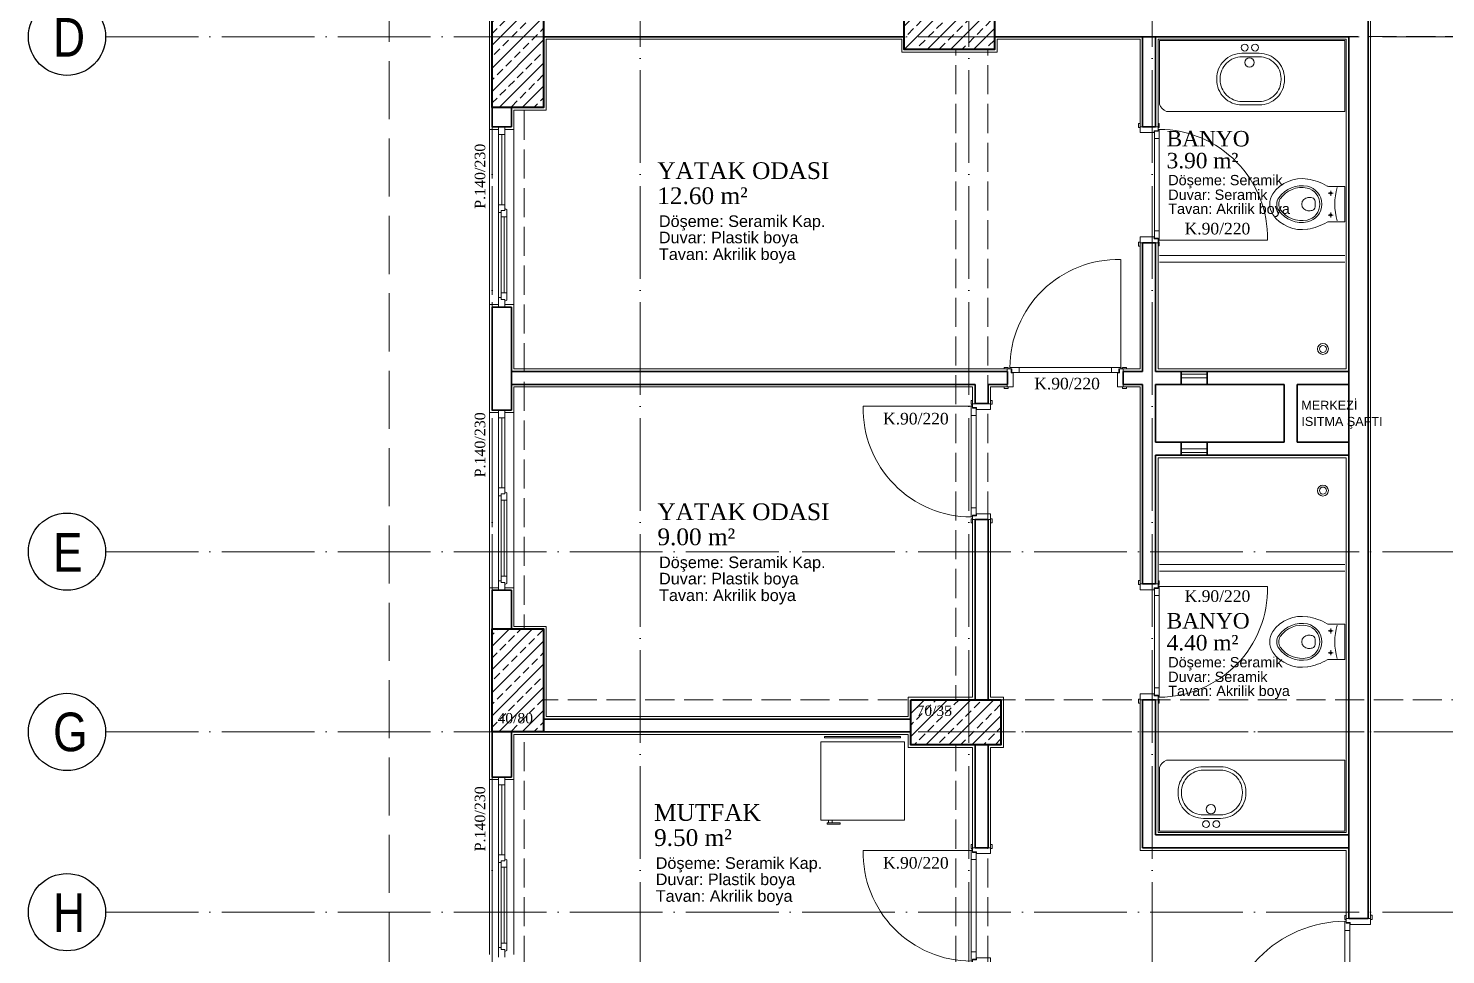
# Model space of a CAD drawing. Header units: millimetres. Extents: x 11587 to 81192, y -36083 to -25300.
# Drawn here: x 42566 to 43666, y -34493 to -33774 of the extents above; entities that cross this region are included whole.
import ezdxf

# ---------------------------------------------------------------- set-up
doc = ezdxf.new("R2010")
doc.units = ezdxf.units.MM
doc.linetypes.add('AKS', pattern=[30, 24, -3, 0, -3])
doc.linetypes.add('IZDUSUM1', pattern=[20, 7.5, -5, 7.5, 0])
for name, color, linetype, lineweight in [('rtm-aks balon', 20, 'Continuous', 25), ('rtm-aks balon yazı', 7, 'Continuous', 20), ('rtm-aks yeni', 7, 'AKS', 20), ('rtm-cam', 141, 'Continuous', 9), ('rtm-duv tugla', 22, 'Continuous', 35), ('rtm-izdusum-üst ince', 8, 'IZDUSUM1', 5), ('rtm-kapı-ahsap', 35, 'Continuous', 13), ('rtm-mhl-yazı-adı', 150, 'Continuous', 30), ('rtm-mhl-yazı-m2', 7, 'Continuous', 20), ('rtm-mhl-yazı-malzeme', 253, 'Continuous', 13), ('rtm-pen-ahsap', 35, 'Continuous', 13), ('rtm-plan katmanı-05', 205, 'Continuous', 20), ('rtm-plan katmanı-07', 135, 'Continuous', 9), ('rtm-sıva', 252, 'Continuous', 15), ('rtm-tarama-betonarme', 51, 'Continuous', 15), ('rtm-tas_betonarme', 50, 'Continuous', 40), ('rtm-tefris vitrifiye', 9, 'Continuous', 9)]:
    doc.layers.add(name, color=color, linetype=linetype, lineweight=lineweight)
doc.styles.add('AKSYAZI', font='ARIALN.TTF')
doc.styles.add('ARIAL', font='times.ttf')
doc.styles.get("Standard").update_dxf_attribs({"font": 'arial.ttf'})
doc.styles.add('VAZ-OLCU', font='times.ttf', dxfattribs={"height": 60})
pattern_1 = [(45, (21096.76, 20249.116), (-8.980256, 8.980256), []), (45, (21105.74, 20249.116), (-8.980256, 8.980256), [6.35, -3.175])]

# ---------------------------------------------------------------- blocks, each defined once
blk = doc.blocks.new('KİRİŞA')
at = {"layer": 'rtm-izdusum-üst ince', "ltscale": 1.5}
for points in [[(21869.4, -54029.2), (22149.4, -54029.2)], [(22219.4, -54029.2), (22629.4, -54029.2)], [(22189.4, -54544.2), (22189.4, -54039.2)], [(22214.4, -54544.2), (22214.4, -54039.2)], [(21829.4, -54489.2), (21829.4, -54084.2)], [(21854.4, -54489.2), (21854.4, -54084.2)], [(21869.4, -54544.2), (22154.4, -54544.2)], [(22224.4, -54544.2), (22629.4, -54544.2)], [(21829.4, -54829.2), (21829.4, -54569.2)], [(21854.4, -54829.2), (21854.4, -54569.2)], [(21869.4, -54569.2), (22154.4, -54569.2)], [(22224.4, -54569.2), (22629.4, -54569.2)], [(22189.4, -54829.2), (22189.4, -54579.2)], [(22214.4, -54829.2), (22214.4, -54579.2)]]:
    blk.add_lwpolyline(points, dxfattribs=at)
blk = doc.blocks.new('rty')
at = {"layer": 'rtm-kapı-ahsap'}
for p, q in [((-58244.9, -62700.3), (-58243.8, -62700.3)), ((-58244.9, -62703.4), (-58244.9, -62700.3)), ((-58243.8, -62700.3), (-58243.8, -62703.4)), ((-58243.8, -62707.4), (-58243.8, -62702.9)), ((-58229.8, -62702.9), (-58243.8, -62702.9)), ((-58229.8, -62700.4), (-58229.8, -62703.4)), ((-58228.8, -62700.4), (-58229.8, -62700.4)), ((-58229.8, -62702.9), (-58229.8, -62705.9)), ((-58228.8, -62703.4), (-58228.8, -62700.4)), ((-58243.8, -62703.4), (-58244.9, -62703.4)), ((-58232.8, -62707.4), (-58243.8, -62707.4)), ((-58232.8, -62705.9), (-58232.8, -62707.4)), ((-58229.8, -62705.9), (-58232.8, -62705.9)), ((-58232.6, -62706.4), (-58232.6, -62789.4)), ((-58232.6, -62706.4), (-58229.7, -62706.4)), ((-58228.8, -62712), (-58232.6, -62712)), ((-58229.8, -62703.4), (-58228.8, -62703.4)), ((-58229.8, -62704.9), (-58228.8, -62704.9)), ((-58229.7, -62706.4), (-58229.7, -62704.9)), ((-58228.8, -62790.9), (-58228.8, -62704.9)), ((-58144.8, -62704.9), (-58228.8, -62704.9)), ((-58243.8, -62788.4), (-58243.8, -62792.9)), ((-58232.8, -62788.4), (-58243.8, -62788.4)), ((-58232.8, -62789.9), (-58232.8, -62788.4)), ((-58229.8, -62789.9), (-58232.8, -62789.9)), ((-58228.8, -62783.7), (-58232.6, -62783.7)), ((-58232.6, -62789.4), (-58229.7, -62789.4)), ((-58229.8, -62792.9), (-58229.8, -62789.9)), ((-58229.8, -62790.9), (-58228.8, -62790.9)), ((-58229.7, -62789.4), (-58229.7, -62790.9)), ((-58243.8, -62792.3), (-58244.9, -62792.3)), ((-58244.9, -62792.3), (-58244.9, -62795.4)), ((-58244.9, -62795.4), (-58243.8, -62795.4)), ((-58243.8, -62795.4), (-58243.8, -62792.3)), ((-58229.8, -62792.9), (-58243.8, -62792.9)), ((-58229.8, -62795.4), (-58229.8, -62792.3)), ((-58229.8, -62792.3), (-58228.8, -62792.3)), ((-58228.8, -62795.4), (-58229.8, -62795.4)), ((-58228.8, -62792.3), (-58228.8, -62795.4))]:
    blk.add_line(p, q, dxfattribs=at)
at = {"layer": 'rtm-kapı-ahsap', "const_width": 0.392}
blk.add_lwpolyline([(-58229.2, -62703.9, 1), (-58229.2, -62704.5, 1)], format="xyb", close=True, dxfattribs=at)
at = {"layer": 'rtm-kapı-ahsap'}
blk.add_arc((-58229.1, -62706.6), 84.3, 270.2011, 1.1472, dxfattribs=at)
blk = doc.blocks.new('K-100')
at = {"layer": 'rtm-kapı-ahsap'}
for p, q in [((-34308.1, -13702.2), (-34307, -13702.2)), ((-34308.1, -13705.4), (-34308.1, -13702.2)), ((-34307, -13705.4), (-34308.1, -13705.4)), ((-34307, -13702.2), (-34307, -13705.4)), ((-34307, -13709.3), (-34307, -13704.8)), ((-34288, -13704.8), (-34307, -13704.8)), ((-34288, -13707.8), (-34291, -13707.8)), ((-34291, -13707.8), (-34291, -13709.3)), ((-34290.8, -13801.3), (-34290.8, -13708.3)), ((-34290.8, -13708.3), (-34287.9, -13708.3)), ((-34288, -13702.3), (-34288, -13705.4)), ((-34287, -13702.3), (-34288, -13702.3)), ((-34288, -13704.8), (-34288, -13707.8)), ((-34288, -13705.4), (-34287, -13705.4)), ((-34288, -13706.8), (-34287, -13706.8)), ((-34287.9, -13708.3), (-34287.9, -13706.8)), ((-34287, -13705.4), (-34287, -13702.3)), ((-34287, -13706.8), (-34287, -13802.8)), ((-34291, -13709.3), (-34307, -13709.3)), ((-34287, -13713.9), (-34290.8, -13713.9)), ((-34287, -13795.6), (-34290.8, -13795.6)), ((-34307, -13804.2), (-34308.1, -13804.2)), ((-34308.1, -13804.2), (-34308.1, -13807.3)), ((-34308.1, -13807.3), (-34307, -13807.3)), ((-34307, -13800.3), (-34307, -13804.8)), ((-34291, -13800.3), (-34307, -13800.3)), ((-34307, -13807.3), (-34307, -13804.2)), ((-34288, -13804.8), (-34307, -13804.8)), ((-34291, -13801.8), (-34291, -13800.3)), ((-34288, -13801.8), (-34291, -13801.8)), ((-34290.8, -13801.3), (-34287.9, -13801.3)), ((-34288, -13804.8), (-34288, -13801.8)), ((-34288, -13802.8), (-34287, -13802.8)), ((-34288, -13807.3), (-34288, -13804.2)), ((-34288, -13804.2), (-34287, -13804.2)), ((-34287, -13807.3), (-34288, -13807.3)), ((-34287.9, -13801.3), (-34287.9, -13802.8)), ((-34193, -13802.8), (-34287, -13802.8)), ((-34287, -13804.2), (-34287, -13807.3))]:
    blk.add_line(p, q, dxfattribs=at)
at = {"layer": 'rtm-kapı-ahsap', "const_width": 0.392}
blk.add_lwpolyline([(-34287.4, -13803.7, -1), (-34287.4, -13803.1, -1)], format="xyb", close=True, dxfattribs=at)
at = {"layer": 'rtm-kapı-ahsap'}
blk.add_arc((-34287.9, -13801.7), 94.9, 359.3332, 89.4605, dxfattribs=at)

msp = doc.modelspace()

# ---------------------------------------------------------------- hatches: boundary and pattern name
at = {"layer": 'rtm-tarama-betonarme'}
h = msp.add_hatch(dxfattribs=at)
h.set_pattern_fill('ANSI33', color=256, scale=2, style=0)
h.set_pattern_definition(pattern_1)
h.paths.add_polyline_path([(42926.19, -33755.13), (42966.19, -33755.13), (42966.19, -33835.13), (42926.19, -33835.13)])
h = msp.add_hatch(dxfattribs=at)
h.set_pattern_fill('ANSI33', color=256, scale=2, style=0)
h.set_pattern_definition(pattern_1)
h.paths.add_polyline_path([(43246.19, -33790.13), (43246.19, -33755.13), (43316.19, -33755.13), (43316.19, -33790.13)])
h = msp.add_hatch(dxfattribs=at)
h.set_pattern_fill('ANSI33', color=256, scale=2, style=0)
h.set_pattern_definition(pattern_1)
h.paths.add_polyline_path([(42926.19, -34240.13), (42966.19, -34240.13), (42966.19, -34320.13), (42926.19, -34320.13)])
h = msp.add_hatch(dxfattribs=at)
h.set_pattern_fill('ANSI33', color=256, scale=2, style=0)
h.set_pattern_definition(pattern_1)
h.paths.add_polyline_path([(43251.19, -34330.13), (43251.19, -34295.13), (43321.19, -34295.13), (43321.19, -34330.13)])

# ---------------------------------------------------------------- linework, layer by layer
at = {"layer": 'rtm-aks balon'}
for centre in [(42596.19, -33780.13), (42596.19, -34180.13), (42596.19, -34320.13), (42596.19, -34460.13)]:
    msp.add_circle(centre, 30, dxfattribs=at)
at = {"layer": 'rtm-aks yeni', "ltscale": 3}
for p, q in [((42926.19, -35680.13), (42926.19, -31980.13)), ((43041.19, -35680.13), (43041.19, -31980.13)), ((43296.19, -35680.13), (43296.19, -31980.13)), ((43438.69, -35680.13), (43438.69, -31980.13)), ((42626.19, -33780.13), (50991.19, -33780.13)), ((42626.19, -34180.13), (44416.19, -34180.13)), ((42626.19, -34320.13), (43766.19, -34320.13)), ((42626.19, -34460.13), (44201.19, -34460.13))]:
    msp.add_line(p, q, dxfattribs=at)
at = {"layer": 'rtm-cam'}
for p, q in [((42933.69, -33910.63), (42933.69, -33856.13)), ((42935.44, -33979.13), (42935.44, -33920.13)), ((42933.69, -34130.63), (42933.69, -34076.13)), ((42935.44, -34199.13), (42935.44, -34140.13)), ((42933.69, -34415.63), (42933.69, -34361.13)), ((42935.44, -34484.13), (42935.44, -34425.13))]:
    msp.add_line(p, q, dxfattribs=at)
at = {"layer": 'rtm-duv tugla'}
for points in [[(43606.19, -34465.13), (43606.19, -33080.13)], [(42966.19, -33780.13), (43246.19, -33780.13)], [(43316.19, -33780.13), (43591.19, -33780.13)], [(43431.19, -33850.13), (43431.19, -33780.13)], [(43441.19, -33850.13), (43441.19, -33780.13)], [(43591.19, -34465.13), (43591.19, -33780.13)], [(42926.19, -33850.13), (42926.19, -33835.13)], [(42941.19, -33850.13), (42941.19, -33835.13)], [(42941.19, -33850.13), (42926.19, -33850.13)], [(43431.19, -33850.13), (43441.19, -33850.13)], [(43431.19, -34040.13), (43431.19, -33940.13)], [(43431.19, -33940.13), (43441.19, -33940.13)], [(43441.19, -34040.13), (43441.19, -33940.13)], [(42926.19, -34070.13), (42926.19, -33990.13)], [(42941.19, -33990.13), (42926.19, -33990.13)], [(42941.19, -34070.13), (42941.19, -33990.13)], [(43326.19, -34040.13), (42941.19, -34040.13)], [(43326.19, -34050.13), (43326.19, -34040.13)], [(43431.19, -34040.13), (43416.19, -34040.13)], [(43416.19, -34050.13), (43416.19, -34040.13)], [(43591.19, -34040.13), (43441.19, -34040.13)], [(43461.19, -34050.13), (43461.19, -34040.13)], [(43481.19, -34050.13), (43481.19, -34040.13)], [(42941.19, -34050.13), (43301.19, -34050.13)], [(43301.19, -34065.13), (43301.19, -34050.13)], [(43311.19, -34065.13), (43311.19, -34050.13)], [(43326.19, -34050.13), (43311.19, -34050.13)], [(43431.19, -34050.13), (43416.19, -34050.13)], [(43431.19, -34205.13), (43431.19, -34050.13)], [(43441.19, -34095.13), (43441.19, -34050.13)], [(43541.19, -34050.13), (43441.19, -34050.13)], [(43541.19, -34095.13), (43541.19, -34050.13)], [(43591.19, -34050.13), (43551.19, -34050.13)], [(43551.19, -34095.13), (43551.19, -34050.13)], [(42941.19, -34070.13), (42926.19, -34070.13)], [(43311.19, -34065.13), (43301.19, -34065.13)], [(43541.19, -34095.13), (43441.19, -34095.13)], [(43461.19, -34095.13), (43461.19, -34105.13)], [(43481.19, -34095.13), (43481.19, -34105.13)], [(43591.19, -34095.13), (43551.19, -34095.13)], [(43441.19, -34205.13), (43441.19, -34105.13)], [(43591.19, -34105.13), (43441.19, -34105.13)], [(43301.19, -34295.13), (43301.19, -34155.13)], [(43311.19, -34155.13), (43301.19, -34155.13)], [(43311.19, -34295.13), (43311.19, -34155.13)], [(43431.19, -34205.13), (43441.19, -34205.13)], [(42941.19, -34210.13), (42926.19, -34210.13)], [(42926.19, -34210.13), (42926.19, -34240.13)], [(42941.19, -34210.13), (42941.19, -34240.13)], [(43301.19, -34295.13), (43301.19, -34295.13)], [(43311.19, -34295.13), (43311.19, -34295.13)], [(43431.19, -34410.13), (43431.19, -34295.13)], [(43431.19, -34295.13), (43441.19, -34295.13)], [(43441.19, -34400.13), (43441.19, -34295.13)], [(43251.19, -34310.13), (42966.19, -34310.13)], [(42926.19, -34355.13), (42926.19, -34320.13)], [(42941.19, -34355.13), (42941.19, -34320.13)], [(43251.19, -34320.13), (42966.19, -34320.13)], [(43301.19, -34410.13), (43301.19, -34330.13)], [(43311.19, -34410.13), (43311.19, -34330.13)], [(42941.19, -34355.13), (42926.19, -34355.13)], [(43591.19, -34400.13), (43441.19, -34400.13)], [(43311.19, -34410.13), (43301.19, -34410.13)], [(43591.19, -34410.13), (43431.19, -34410.13)], [(43591.19, -34465.13), (43606.19, -34465.13)]]:
    msp.add_lwpolyline(points, dxfattribs=at)
at = {"layer": 'rtm-izdusum-üst ince', "ltscale": 3}
msp.add_lwpolyline([(44416.19, -34180.13), (44496.19, -34180.13), (44496.19, -32860.13), (44126.19, -32860.13), (44126.19, -32200.13), (43216.19, -32200.13), (43216.19, -32860.13), (42846.19, -32860.13), (42846.19, -34685.13), (42961.19, -34685.13), (42961.19, -35350.13), (50656.19, -35350.13), (50656.19, -34685.13), (50771.19, -34685.13), (50771.19, -32860.13), (50401.19, -32860.13), (50401.19, -32200.13), (49491.19, -32200.13), (49491.19, -32860.13), (49121.19, -32860.13), (49121.19, -34180.13), (49201.19, -34180.13)], dxfattribs=at)
at = {"layer": 'rtm-kapı-ahsap'}
for points in [[(43461.19, -34042.13), (43481.19, -34042.13)], [(43461.19, -34045.13), (43481.19, -34045.13)], [(43461.19, -34100.13), (43481.19, -34100.13)], [(43461.19, -34103.13), (43481.19, -34103.13)]]:
    msp.add_lwpolyline(points, dxfattribs=at)
at = {"layer": 'rtm-pen-ahsap'}
for p, q in [((42931.19, -33909.13), (42931.19, -33850.13)), ((42936.19, -33850.13), (42936.19, -33856.13)), ((42931.19, -33856.13), (42936.19, -33856.13)), ((42936.19, -33861.13), (42936.19, -33855.5)), ((42936.19, -33861.13), (42936.19, -33910.63)), ((42931.19, -33909.13), (42931.19, -33916.63)), ((42931.19, -33910.63), (42936.19, -33910.63)), ((42933.19, -33916.63), (42931.19, -33916.63)), ((42933.19, -33915.13), (42933.19, -33920.13)), ((42933.19, -33915.13), (42936.19, -33915.13)), ((42933.19, -33920.13), (42933.19, -33979.13)), ((42933.19, -33920.13), (42937.69, -33920.13)), ((42936.19, -33915.13), (42936.19, -33910.63)), ((42937.69, -33914.5), (42937.69, -33920.13)), ((42937.69, -33920.13), (42937.69, -33979.13)), ((42931.19, -33982.63), (42933.19, -33982.63)), ((42931.19, -33982.63), (42931.19, -33990.13)), ((42933.19, -33984.13), (42933.19, -33979.13)), ((42933.19, -33979.13), (42937.69, -33979.13)), ((42933.19, -33984.13), (42936.19, -33984.13)), ((42936.19, -33990.13), (42936.19, -33984.13)), ((42937.69, -33984.77), (42937.69, -33979.13)), ((42931.19, -34129.13), (42931.19, -34070.13)), ((42936.19, -34070.13), (42936.19, -34076.13)), ((42931.19, -34076.13), (42936.19, -34076.13)), ((42936.19, -34081.13), (42936.19, -34075.5)), ((42936.19, -34081.13), (42936.19, -34130.63)), ((42931.19, -34129.13), (42931.19, -34136.63)), ((42931.19, -34130.63), (42936.19, -34130.63)), ((42933.19, -34136.63), (42931.19, -34136.63)), ((42933.19, -34135.13), (42933.19, -34140.13)), ((42933.19, -34135.13), (42936.19, -34135.13)), ((42933.19, -34140.13), (42933.19, -34199.13)), ((42933.19, -34140.13), (42937.69, -34140.13)), ((42936.19, -34135.13), (42936.19, -34130.63)), ((42937.69, -34134.5), (42937.69, -34140.13)), ((42937.69, -34140.13), (42937.69, -34199.13)), ((42931.19, -34202.63), (42933.19, -34202.63)), ((42931.19, -34202.63), (42931.19, -34210.13)), ((42933.19, -34204.13), (42933.19, -34199.13)), ((42933.19, -34199.13), (42937.69, -34199.13)), ((42933.19, -34204.13), (42936.19, -34204.13)), ((42936.19, -34210.13), (42936.19, -34204.13)), ((42937.69, -34204.77), (42937.69, -34199.13)), ((42931.19, -34414.13), (42931.19, -34355.13)), ((42936.19, -34355.13), (42936.19, -34361.13)), ((42936.19, -34366.13), (42936.19, -34360.5)), ((42931.19, -34361.13), (42936.19, -34361.13)), ((42936.19, -34366.13), (42936.19, -34415.63)), ((42931.19, -34414.13), (42931.19, -34421.63)), ((42931.19, -34415.63), (42936.19, -34415.63)), ((42936.19, -34420.13), (42936.19, -34415.63)), ((42933.19, -34421.63), (42931.19, -34421.63)), ((42933.19, -34420.13), (42933.19, -34425.13)), ((42933.19, -34420.13), (42936.19, -34420.13)), ((42933.19, -34425.13), (42933.19, -34484.13)), ((42933.19, -34425.13), (42937.69, -34425.13)), ((42937.69, -34419.5), (42937.69, -34425.13)), ((42937.69, -34425.13), (42937.69, -34484.13)), ((42931.19, -34487.63), (42933.19, -34487.63)), ((42931.19, -34487.63), (42931.19, -34495.13)), ((42933.19, -34489.13), (42933.19, -34484.13)), ((42933.19, -34484.13), (42937.69, -34484.13)), ((42933.19, -34489.13), (42936.19, -34489.13)), ((42936.19, -34495.13), (42936.19, -34489.13)), ((42937.69, -34489.77), (42937.69, -34484.13))]:
    msp.add_line(p, q, dxfattribs=at)
for points in [[(42937.69, -33914.5), (42936.19, -33913.63)], [(42937.69, -33984.77), (42936.19, -33985.64)], [(42937.69, -34134.5), (42936.19, -34133.63)], [(42937.69, -34204.77), (42936.19, -34205.64)], [(42937.69, -34419.5), (42936.19, -34418.63)], [(42937.69, -34489.77), (42936.19, -34490.64)]]:
    msp.add_lwpolyline(points, dxfattribs=at)
at = {"layer": 'rtm-plan katmanı-05', "ltscale": 0.6}
for points in [[(42924.19, -33852.13), (42924.19, -33988.13)], [(42943.19, -33852.13), (42943.19, -33988.13)], [(42924.19, -34072.13), (42924.19, -34208.13)], [(42943.19, -34072.13), (42943.19, -34208.13)], [(42924.19, -34357.13), (42924.19, -34493.13)], [(42943.19, -34357.13), (42943.19, -34493.13)]]:
    msp.add_lwpolyline(points, dxfattribs=at)
at = {"layer": 'rtm-plan katmanı-07'}
for points in [[(42931.19, -33916.63), (42931.19, -33982.63)], [(42931.19, -34136.63), (42931.19, -34202.63)], [(42931.19, -34421.63), (42931.19, -34487.63)]]:
    msp.add_lwpolyline(points, dxfattribs=at)
at = {"layer": 'rtm-sıva'}
for points in [[(43608.19, -33080.13), (43608.19, -34465.13)], [(42931.19, -33703.13), (42924.19, -33703.13), (42924.19, -33852.13), (42931.19, -33852.13)], [(43429.19, -33850.13), (43429.19, -33782.13), (43318.19, -33782.13), (43318.19, -33792.13), (43244.19, -33792.13), (43244.19, -33782.13), (42968.19, -33782.13), (42968.19, -33837.13), (42943.19, -33837.13), (42943.19, -33852.13), (42936.19, -33852.13)], [(43443.19, -33940.13), (43443.19, -34038.13), (43589.19, -34038.13), (43589.19, -33782.13), (43443.19, -33782.13), (43443.19, -33850.13)], [(43416.19, -34038.13), (43429.19, -34038.13), (43429.19, -33940.13)], [(42931.19, -34072.13), (42924.19, -34072.13), (42924.19, -33988.13), (42931.19, -33988.13)], [(42936.19, -33988.13), (42943.19, -33988.13), (42943.19, -34038.13), (43326.19, -34038.13)], [(42936.19, -34072.13), (42943.19, -34072.13), (42943.19, -34052.13), (43299.19, -34052.13), (43299.19, -34065.13)], [(43313.19, -34065.13), (43313.19, -34052.13), (43326.19, -34052.13)], [(43429.19, -34205.13), (43429.19, -34052.13), (43416.19, -34052.13)], [(43443.19, -34205.13), (43443.19, -34107.13), (43589.19, -34107.13), (43589.19, -34398.13), (43443.19, -34398.13), (43443.19, -34295.13)], [(42936.19, -34208.13), (42943.19, -34208.13), (42943.19, -34238.13), (42968.19, -34238.13), (42968.19, -34308.13), (43249.19, -34308.13), (43249.19, -34293.13), (43299.19, -34293.13), (43299.19, -34155.13)], [(43313.19, -34155.13), (43313.19, -34293.13), (43323.19, -34293.13), (43323.19, -34332.13), (43313.19, -34332.13), (43313.19, -34410.13)], [(42931.19, -34357.13), (42924.19, -34357.13), (42924.19, -34208.13), (42931.19, -34208.13)], [(43429.19, -34295.13), (43429.19, -34412.13), (43589.19, -34412.13), (43589.19, -34465.13)], [(42936.19, -34357.13), (42943.19, -34357.13), (42943.19, -34322.13), (43249.19, -34322.13), (43249.19, -34332.13), (43299.19, -34332.13), (43299.19, -34410.13)]]:
    msp.add_lwpolyline(points, dxfattribs=at)
at = {"layer": 'rtm-tas_betonarme'}
for points in [[(42926.19, -33755.13), (42966.19, -33755.13), (42966.19, -33835.13), (42926.19, -33835.13)], [(43246.19, -33755.13), (43316.19, -33755.13), (43316.19, -33790.13), (43246.19, -33790.13)], [(42926.19, -34240.13), (42966.19, -34240.13), (42966.19, -34320.13), (42926.19, -34320.13)], [(43251.19, -34295.13), (43321.19, -34295.13), (43321.19, -34330.13), (43251.19, -34330.13)]]:
    msp.add_lwpolyline(points, close=True, dxfattribs=at)
at = {"layer": 'rtm-tefris vitrifiye'}
for p, q in [((43575.6, -33896.39), (43588.19, -33896.39)), ((43588.19, -33923.88), (43588.19, -33896.39)), ((43565.09, -33907.97), (43565.09, -33912.3)), ((43579.07, -33901.61), (43575.36, -33901.61)), ((43577.19, -33899.77), (43577.19, -33903.68)), ((43579.07, -33918.66), (43575.36, -33918.66)), ((43577.19, -33920.5), (43577.19, -33916.59)), ((43575.6, -33923.88), (43588.19, -33923.88)), ((43575.6, -34236.39), (43588.19, -34236.39)), ((43577.19, -34239.77), (43577.19, -34243.68)), ((43588.19, -34236.39), (43588.19, -34263.88)), ((43565.09, -34252.3), (43565.09, -34247.97)), ((43579.07, -34241.61), (43575.36, -34241.61)), ((43579.07, -34258.66), (43575.36, -34258.66)), ((43577.19, -34260.5), (43577.19, -34256.59)), ((43575.6, -34263.88), (43588.19, -34263.88)), ((43181.29, -34327.7), (43181.29, -34388.7)), ((43246.29, -34327.7), (43181.29, -34327.7)), ((43184.29, -34323.7), (43243.29, -34323.7)), ((43184.29, -34324.7), (43184.29, -34323.7)), ((43243.29, -34324.7), (43184.29, -34324.7)), ((43243.29, -34323.7), (43243.29, -34324.7)), ((43246.29, -34388.7), (43246.29, -34327.7)), ((43186.29, -34391.7), (43186.29, -34390.7)), ((43186.29, -34390.7), (43196.29, -34390.7)), ((43196.29, -34391.7), (43186.29, -34391.7)), ((43187.29, -34388.7), (43187.29, -34390.7)), ((43190.29, -34388.7), (43190.29, -34390.7)), ((43196.29, -34390.7), (43196.29, -34391.7))]:
    msp.add_line(p, q, dxfattribs=at)
for points in [[(43588.19, -33838.13), (43449.77, -33838.13, -0.2032744), (43444.19, -33832.55), (43444.19, -33783.13), (43588.19, -33783.13), (43588.19, -33838.13)], [(43488.72, -33813.5), (43488.72, -33812.61, -0.4142136), (43508.33, -33793.01), (43521.72, -33793.01, -0.4142136), (43541.32, -33812.61), (43541.32, -33813.5, -0.4142136), (43521.72, -33833.1), (43508.33, -33833.1, -0.4142136)], [(43491.4, -33813.5), (43491.4, -33812.61, -0.4142136), (43508.33, -33795.68), (43521.72, -33795.68, -0.4142136), (43538.65, -33812.61), (43538.65, -33813.5, -0.4142136), (43521.72, -33830.43), (43508.33, -33830.43, -0.4142136)], [(43588.19, -34342.13), (43449.77, -34342.13, 0.2032744), (43444.19, -34347.72), (43444.19, -34397.13), (43588.19, -34397.13), (43588.19, -34342.13)], [(43458.72, -34366.77), (43458.72, -34367.66, 0.4142136), (43478.33, -34387.26), (43491.72, -34387.26, 0.4142136), (43511.32, -34367.66), (43511.32, -34366.77, 0.4142136), (43491.72, -34347.17), (43478.33, -34347.17, 0.4142136)], [(43461.4, -34366.77), (43461.4, -34367.66, 0.4142136), (43478.33, -34384.59), (43491.72, -34384.59, 0.4142136), (43508.65, -34367.66), (43508.65, -34366.77, 0.4142136), (43491.72, -34349.84), (43478.33, -34349.84, 0.4142136)]]:
    msp.add_lwpolyline(points, format="xyb", close=True, dxfattribs=at)
for points in [[(43588.19, -33950.13), (43444.19, -33950.13)], [(43588.19, -33955.13), (43444.19, -33955.13)], [(43588.19, -34190.13), (43444.19, -34190.13)], [(43588.19, -34195.13), (43444.19, -34195.13)], [(43181.29, -34388.7), (43246.29, -34388.7)]]:
    msp.add_lwpolyline(points, dxfattribs=at)
for centre, radius in [((43510.45, -33788.55), 2.67), ((43518.47, -33788.55), 2.67), ((43514.19, -33800.13), 3.56), ((43577.19, -33901.61), 0.825), ((43577.19, -33918.66), 0.825), ((43571.19, -34022.63), 4.25), ((43571.19, -34022.63), 2.75), ((43571.19, -34132.63), 4.25), ((43571.19, -34132.63), 2.75), ((43577.19, -34241.61), 0.825), ((43577.19, -34258.66), 0.825), ((43484.19, -34380.13), 3.56), ((43480.45, -34391.72), 2.67), ((43488.47, -34391.72), 2.67)]:
    msp.add_circle(centre, radius, dxfattribs=at)
for centre, radius, start, end in [((43554.81, -33917.83), 27.5, 80.50823, 145.09555), ((43554.81, -33917.83), 22, 78.5694, 144.81148), ((43554.81, -33917.83), 20.57, 78.5694, 144.81148), ((43555.96, -33910.21), 12.87, 0.2662, 77.18786), ((43555.96, -33910.21), 14.3, 0.2662, 77.18786), ((43552.44, -33934.16), 44, 59.90538, 81.23608), ((43575.6, -33894.19), 2.2, 239.90538, 270), ((43624.38, -33910.13), 44, 162.84732, 197.15271), ((43544.74, -33910.13), 14.85, 147.23949, 212.76051), ((43544.74, -33910.13), 9.35, 147.83251, 212.16753), ((43544.74, -33910.13), 7.92, 147.83251, 212.16753), ((43559.87, -33910.11), 5.11, 90, 179.73777), ((43560.19, -33917.94), 12.95, 77.82692, 93.31203), ((43562.34, -33907.97), 2.75, 0, 77.82692), ((43554.81, -33902.43), 27.5, 214.90445, 279.49177), ((43554.81, -33902.43), 22, 215.18852, 281.4306), ((43554.81, -33902.43), 20.57, 215.18852, 281.4306), ((43559.87, -33910.16), 5.12, 180.26223, 270), ((43555.96, -33910.06), 12.87, 282.81214, 359.7338), ((43555.96, -33910.06), 14.3, 282.81214, 359.7338), ((43560.19, -33902.33), 12.95, 266.68797, 282.17308), ((43562.34, -33912.3), 2.75, 282.17308, 0), ((43552.44, -33886.1), 44, 278.76392, 300.09462), ((43575.6, -33926.08), 2.2, 90, 120.09462), ((43554.81, -34257.83), 27.5, 80.50823, 145.09555), ((43554.81, -34257.83), 22, 78.5694, 144.81148), ((43554.81, -34257.83), 20.57, 78.5694, 144.81148), ((43555.96, -34250.21), 12.87, 0.2662, 77.18786), ((43555.96, -34250.21), 14.3, 0.2662, 77.18786), ((43552.44, -34274.16), 44, 59.90538, 81.23608), ((43575.6, -34234.19), 2.2, 239.90538, 270), ((43624.38, -34250.13), 44, 162.84729, 197.15268), ((43544.74, -34250.13), 14.85, 147.23949, 212.76051), ((43544.74, -34250.13), 9.35, 147.83247, 212.16749), ((43544.74, -34250.13), 7.92, 147.83247, 212.16749), ((43559.87, -34250.11), 5.12, 90, 179.73777), ((43559.87, -34250.16), 5.11, 180.26223, 270), ((43555.96, -34250.06), 12.87, 282.81214, 359.7338), ((43555.96, -34250.06), 14.3, 282.81214, 359.7338), ((43560.19, -34257.94), 12.95, 77.82692, 93.31203), ((43562.34, -34247.97), 2.75, 0, 77.82692), ((43554.81, -34242.43), 27.5, 214.90445, 279.49177), ((43554.81, -34242.43), 22, 215.18852, 281.4306), ((43554.81, -34242.43), 20.57, 215.18852, 281.4306), ((43560.19, -34242.33), 12.95, 266.68797, 282.17308), ((43562.34, -34252.3), 2.75, 282.17308, 0), ((43552.44, -34226.1), 44, 278.76392, 300.09462), ((43575.6, -34266.08), 2.2, 90, 120.09462)]:
    msp.add_arc(centre, radius, start, end, dxfattribs=at)

# ---------------------------------------------------------------- block references
at = {"layer": 'rtm-izdusum-üst ince'}
msp.add_blockref('KİRİŞA', (21096.76, 20249.12), dxfattribs=at)
at = {"layer": 'rtm-kapı-ahsap', "xscale": -1}
for p, rotation in [((101672.97, -96643), 180), ((106119.06, 24191.65), 270)]:
    msp.add_blockref('rty', p, dxfattribs=dict(at, rotation=rotation))
for name, p in [('rty', (-14930.59, 28637.74)), ('rty', (-14930.59, 28292.74)), ('K-100', (9301.21, -20760.34))]:
    msp.add_blockref(name, p, dxfattribs=at)
at = {"layer": 'rtm-kapı-ahsap'}
msp.add_blockref('rty', (101672.97, 28497.74), dxfattribs=at)

# ---------------------------------------------------------------- texts
at = {"layer": 'rtm-aks balon yazı', "char_height": 30, "width": 27.7214, "attachment_point": 7, "style": 'AKSYAZI'}
for s, insert in [('D', (42585.4, -33795.55)), ('E', (42585.4, -34195.55)), ('G', (42585.4, -34335.55)), ('H', (42585.4, -34475.55))]:
    msp.add_mtext(s, dxfattribs=dict(at, insert=insert))
at = {"layer": 'rtm-mhl-yazı-adı', "style": 'ARIAL'}
for s, height, p in [('BANYO', 12, (43449.83, -33865.31)), ('YATAK ODASI', 13, (43054.4, -33890.64)), ('YATAK ODASI', 13, (43054.51, -34155.6)), ('BANYO', 12, (43449.83, -34239.79)), ('MUTFAK', 13, (43051.92, -34389.2))]:
    msp.add_text(s, height=height, dxfattribs=at).set_placement(p)
at = {"layer": 'rtm-mhl-yazı-m2', "style": 'ARIAL'}
for s, height, p in [('3.90 m² ', 12, (43449.83, -33882.33)), ('12.60 m² ', 13, (43054.4, -33910.13)), ('9.00 m² ', 13, (43054.51, -34175.09)), ('4.40 m² ', 12, (43449.83, -34256.82)), ('40/80', 8, (42930.44, -34313.43)), ('70/35', 8, (43255.71, -34307.67)), ('9.50 m² ', 13, (43051.92, -34408.69))]:
    msp.add_text(s, height=height, dxfattribs=at).set_placement(p)
at = {"layer": 'rtm-mhl-yazı-malzeme', "style": 'VAZ-OLCU'}
for s, height, rotation, p in [('P.140/230', 8.192, 90.0398, (42920.91, -33913.77)), ('K.90/220', 9, 359.9602, (43463.79, -33933.68)), ('K.90/220', 9, 359.9602, (43347.05, -34054.03)), ('P.140/230', 8.192, 90.0398, (42920.91, -34122.39)), ('K.90/220', 9, 359.9602, (43229.67, -34081.26)), ('K.90/220', 9, 359.9602, (43463.79, -34219.09)), ('P.140/230', 8.192, 90.0398, (42920.91, -34412.86)), ('K.90/220', 9, 359.9602, (43229.67, -34426.27))]:
    msp.add_text(s, height=height, rotation=rotation, dxfattribs=at).set_placement(p)
at = {"layer": 'rtm-mhl-yazı-malzeme'}
for s, height, p in [('Döşeme: Seramik', 8, (43451.11, -33895.48)), ('Duvar: Seramik', 8, (43451.11, -33906.84)), ('Tavan: Akrilik boya ', 8, (43451.11, -33917.75)), ('Döşeme: Seramik Kap.', 9, (43055.69, -33927.9)), ('Duvar: Plastik boya ', 9, (43055.69, -33940.57)), ('Tavan: Akrilik boya ', 9, (43055.69, -33953.5)), ('MERKEZİ', 7, (43554.42, -34069.9)), ('ISITMA ŞAFTI', 7, (43554.42, -34082.43)), ('Döşeme: Seramik Kap.', 9, (43055.8, -34192.87)), ('Duvar: Plastik boya ', 9, (43055.8, -34205.53)), ('Tavan: Akrilik boya ', 9, (43055.8, -34218.47)), ('Döşeme: Seramik', 8, (43451.11, -34269.96)), ('Duvar: Seramik', 8, (43451.11, -34281.32)), ('Tavan: Akrilik boya ', 8, (43451.11, -34292.23)), ('Döşeme: Seramik Kap.', 9, (43053.21, -34426.47)), ('Duvar: Plastik boya ', 9, (43053.21, -34439.13)), ('Tavan: Akrilik boya ', 9, (43053.21, -34452.07))]:
    msp.add_text(s, height=height, dxfattribs=at).set_placement(p)

doc.saveas('drawing.dxf')
